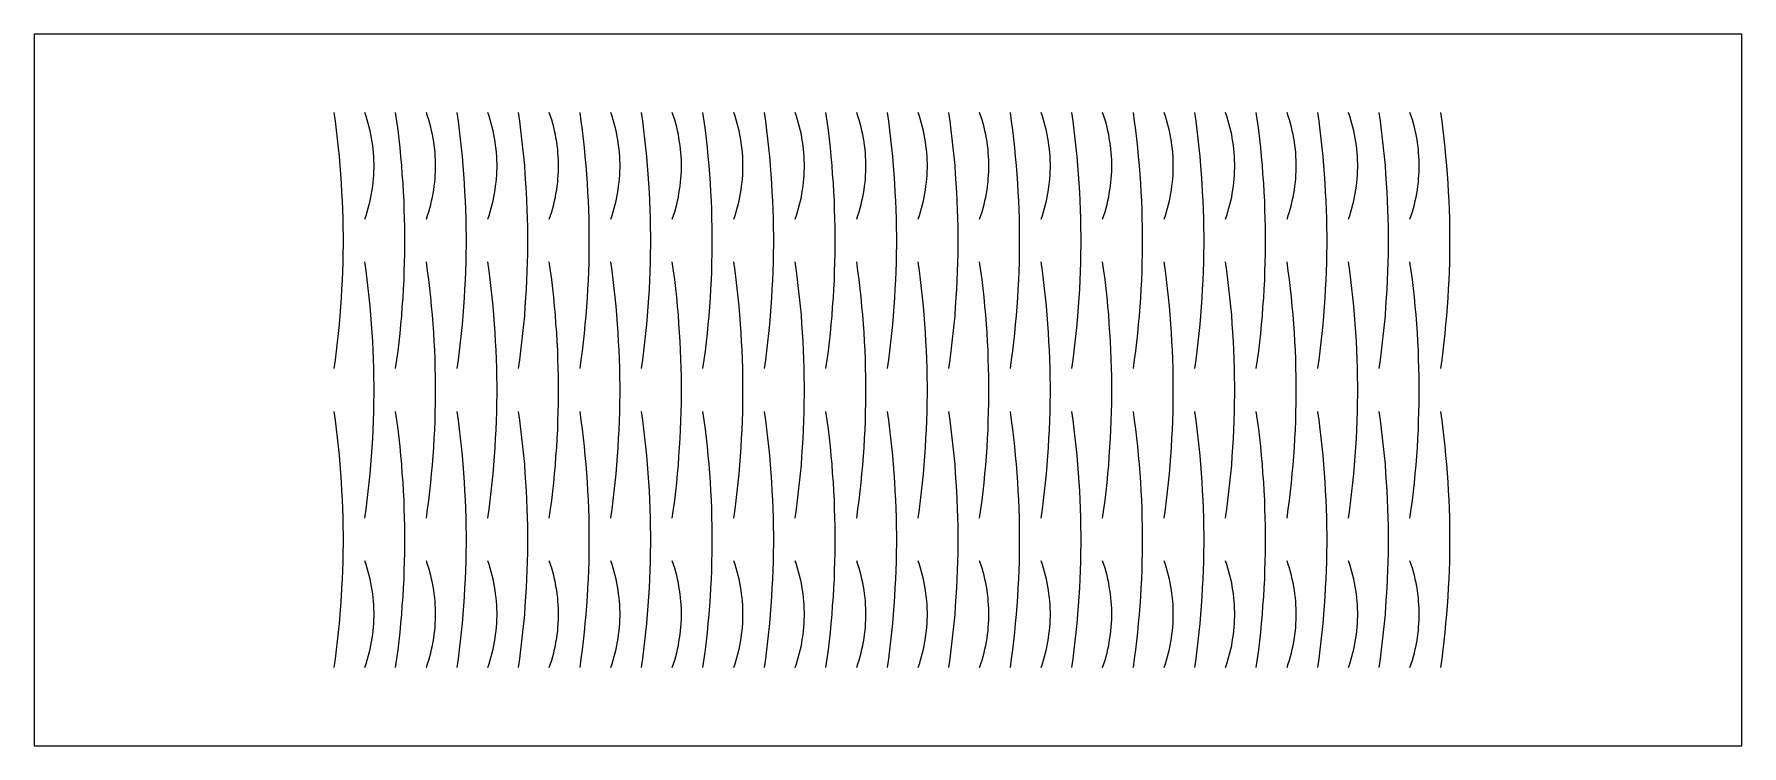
# Model space of a CAD drawing. Header units: millimetres. Extents: x 0 to 120, y 0 to 50.
import ezdxf

# ---------------------------------------------------------------- set-up
doc = ezdxf.new("R2010")
doc.units = ezdxf.units.MM
doc.layers.add('CUT', color=1, linetype='Continuous')

msp = doc.modelspace()

# ---------------------------------------------------------------- linework, layer by layer
at = {"layer": 'CUT'}
msp.add_lwpolyline([(120, 0), (120, 50), (0, 50), (0, 0), (120, 0)], close=True, dxfattribs=at)
for points in [[(21.08, 26.5), (21.17, 27.12), (21.25, 27.74), (21.32, 28.36), (21.39, 28.98), (21.45, 29.6), (21.51, 30.22), (21.55, 30.84), (21.6, 31.47), (21.63, 32.09), (21.67, 32.71), (21.69, 33.33), (21.71, 33.95), (21.72, 34.57), (21.73, 35.19), (21.73, 35.81), (21.72, 36.43), (21.71, 37.05), (21.69, 37.67), (21.67, 38.29), (21.63, 38.91), (21.6, 39.53), (21.55, 40.16), (21.51, 40.78), (21.45, 41.4), (21.39, 42.02), (21.32, 42.64), (21.25, 43.26), (21.17, 43.88), (21.08, 44.5)], [(23.24, 37), (23.33, 37.26), (23.41, 37.52), (23.48, 37.78), (23.55, 38.03), (23.61, 38.29), (23.67, 38.55), (23.71, 38.81), (23.76, 39.07), (23.79, 39.33), (23.83, 39.59), (23.85, 39.84), (23.87, 40.1), (23.88, 40.36), (23.89, 40.62), (23.89, 40.88), (23.88, 41.14), (23.87, 41.4), (23.85, 41.66), (23.83, 41.91), (23.79, 42.17), (23.76, 42.43), (23.71, 42.69), (23.67, 42.95), (23.61, 43.21), (23.55, 43.47), (23.48, 43.72), (23.41, 43.98), (23.33, 44.24), (23.24, 44.5)], [(25.4, 26.5), (25.49, 27.12), (25.57, 27.74), (25.64, 28.36), (25.71, 28.98), (25.77, 29.6), (25.83, 30.22), (25.87, 30.84), (25.92, 31.47), (25.95, 32.09), (25.99, 32.71), (26.01, 33.33), (26.03, 33.95), (26.04, 34.57), (26.05, 35.19), (26.05, 35.81), (26.04, 36.43), (26.03, 37.05), (26.01, 37.67), (25.99, 38.29), (25.95, 38.91), (25.92, 39.53), (25.87, 40.16), (25.83, 40.78), (25.77, 41.4), (25.71, 42.02), (25.64, 42.64), (25.57, 43.26), (25.49, 43.88), (25.4, 44.5)], [(27.56, 37), (27.65, 37.26), (27.73, 37.52), (27.8, 37.78), (27.87, 38.03), (27.93, 38.29), (27.99, 38.55), (28.03, 38.81), (28.08, 39.07), (28.11, 39.33), (28.15, 39.59), (28.17, 39.84), (28.19, 40.1), (28.2, 40.36), (28.21, 40.62), (28.21, 40.88), (28.2, 41.14), (28.19, 41.4), (28.17, 41.66), (28.15, 41.91), (28.11, 42.17), (28.08, 42.43), (28.03, 42.69), (27.99, 42.95), (27.93, 43.21), (27.87, 43.47), (27.8, 43.72), (27.73, 43.98), (27.65, 44.24), (27.56, 44.5)], [(29.72, 26.5), (29.81, 27.12), (29.89, 27.74), (29.96, 28.36), (30.03, 28.98), (30.09, 29.6), (30.15, 30.22), (30.19, 30.84), (30.24, 31.47), (30.27, 32.09), (30.31, 32.71), (30.33, 33.33), (30.35, 33.95), (30.36, 34.57), (30.37, 35.19), (30.37, 35.81), (30.36, 36.43), (30.35, 37.05), (30.33, 37.67), (30.31, 38.29), (30.27, 38.91), (30.24, 39.53), (30.19, 40.16), (30.15, 40.78), (30.09, 41.4), (30.03, 42.02), (29.96, 42.64), (29.89, 43.26), (29.81, 43.88), (29.72, 44.5)], [(31.88, 37), (31.97, 37.26), (32.05, 37.52), (32.12, 37.78), (32.19, 38.03), (32.25, 38.29), (32.31, 38.55), (32.35, 38.81), (32.4, 39.07), (32.43, 39.33), (32.47, 39.59), (32.49, 39.84), (32.51, 40.1), (32.52, 40.36), (32.53, 40.62), (32.53, 40.88), (32.52, 41.14), (32.51, 41.4), (32.49, 41.66), (32.47, 41.91), (32.43, 42.17), (32.4, 42.43), (32.35, 42.69), (32.31, 42.95), (32.25, 43.21), (32.19, 43.47), (32.12, 43.72), (32.05, 43.98), (31.97, 44.24), (31.88, 44.5)], [(34.04, 26.5), (34.13, 27.12), (34.21, 27.74), (34.28, 28.36), (34.35, 28.98), (34.41, 29.6), (34.47, 30.22), (34.51, 30.84), (34.56, 31.47), (34.59, 32.09), (34.63, 32.71), (34.65, 33.33), (34.67, 33.95), (34.68, 34.57), (34.69, 35.19), (34.69, 35.81), (34.68, 36.43), (34.67, 37.05), (34.65, 37.67), (34.63, 38.29), (34.59, 38.91), (34.56, 39.53), (34.51, 40.16), (34.47, 40.78), (34.41, 41.4), (34.35, 42.02), (34.28, 42.64), (34.21, 43.26), (34.13, 43.88), (34.04, 44.5)], [(36.2, 37), (36.29, 37.26), (36.37, 37.52), (36.44, 37.78), (36.51, 38.03), (36.57, 38.29), (36.63, 38.55), (36.67, 38.81), (36.72, 39.07), (36.75, 39.33), (36.79, 39.59), (36.81, 39.84), (36.83, 40.1), (36.84, 40.36), (36.85, 40.62), (36.85, 40.88), (36.84, 41.14), (36.83, 41.4), (36.81, 41.66), (36.79, 41.91), (36.75, 42.17), (36.72, 42.43), (36.67, 42.69), (36.63, 42.95), (36.57, 43.21), (36.51, 43.47), (36.44, 43.72), (36.37, 43.98), (36.29, 44.24), (36.2, 44.5)], [(38.36, 26.5), (38.45, 27.12), (38.53, 27.74), (38.6, 28.36), (38.67, 28.98), (38.73, 29.6), (38.79, 30.22), (38.83, 30.84), (38.88, 31.47), (38.91, 32.09), (38.95, 32.71), (38.97, 33.33), (38.99, 33.95), (39, 34.57), (39.01, 35.19), (39.01, 35.81), (39, 36.43), (38.99, 37.05), (38.97, 37.67), (38.95, 38.29), (38.91, 38.91), (38.88, 39.53), (38.83, 40.16), (38.79, 40.78), (38.73, 41.4), (38.67, 42.02), (38.6, 42.64), (38.53, 43.26), (38.45, 43.88), (38.36, 44.5)], [(40.52, 37), (40.61, 37.26), (40.69, 37.52), (40.76, 37.78), (40.83, 38.03), (40.89, 38.29), (40.95, 38.55), (40.99, 38.81), (41.04, 39.07), (41.07, 39.33), (41.11, 39.59), (41.13, 39.84), (41.15, 40.1), (41.16, 40.36), (41.17, 40.62), (41.17, 40.88), (41.16, 41.14), (41.15, 41.4), (41.13, 41.66), (41.11, 41.91), (41.07, 42.17), (41.04, 42.43), (40.99, 42.69), (40.95, 42.95), (40.89, 43.21), (40.83, 43.47), (40.76, 43.72), (40.69, 43.98), (40.61, 44.24), (40.52, 44.5)], [(42.68, 26.5), (42.77, 27.12), (42.85, 27.74), (42.92, 28.36), (42.99, 28.98), (43.05, 29.6), (43.11, 30.22), (43.15, 30.84), (43.2, 31.47), (43.23, 32.09), (43.27, 32.71), (43.29, 33.33), (43.31, 33.95), (43.32, 34.57), (43.33, 35.19), (43.33, 35.81), (43.32, 36.43), (43.31, 37.05), (43.29, 37.67), (43.27, 38.29), (43.23, 38.91), (43.2, 39.53), (43.15, 40.16), (43.11, 40.78), (43.05, 41.4), (42.99, 42.02), (42.92, 42.64), (42.85, 43.26), (42.77, 43.88), (42.68, 44.5)], [(44.84, 37), (44.93, 37.26), (45.01, 37.52), (45.08, 37.78), (45.15, 38.03), (45.21, 38.29), (45.27, 38.55), (45.31, 38.81), (45.36, 39.07), (45.39, 39.33), (45.43, 39.59), (45.45, 39.84), (45.47, 40.1), (45.48, 40.36), (45.49, 40.62), (45.49, 40.88), (45.48, 41.14), (45.47, 41.4), (45.45, 41.66), (45.43, 41.91), (45.39, 42.17), (45.36, 42.43), (45.31, 42.69), (45.27, 42.95), (45.21, 43.21), (45.15, 43.47), (45.08, 43.72), (45.01, 43.98), (44.93, 44.24), (44.84, 44.5)], [(47, 26.5), (47.09, 27.12), (47.17, 27.74), (47.24, 28.36), (47.31, 28.98), (47.37, 29.6), (47.43, 30.22), (47.47, 30.84), (47.52, 31.47), (47.55, 32.09), (47.59, 32.71), (47.61, 33.33), (47.63, 33.95), (47.64, 34.57), (47.65, 35.19), (47.65, 35.81), (47.64, 36.43), (47.63, 37.05), (47.61, 37.67), (47.59, 38.29), (47.55, 38.91), (47.52, 39.53), (47.47, 40.16), (47.43, 40.78), (47.37, 41.4), (47.31, 42.02), (47.24, 42.64), (47.17, 43.26), (47.09, 43.88), (47, 44.5)], [(49.16, 37), (49.25, 37.26), (49.33, 37.52), (49.4, 37.78), (49.47, 38.03), (49.53, 38.29), (49.59, 38.55), (49.63, 38.81), (49.68, 39.07), (49.71, 39.33), (49.75, 39.59), (49.77, 39.84), (49.79, 40.1), (49.8, 40.36), (49.81, 40.62), (49.81, 40.88), (49.8, 41.14), (49.79, 41.4), (49.77, 41.66), (49.75, 41.91), (49.71, 42.17), (49.68, 42.43), (49.63, 42.69), (49.59, 42.95), (49.53, 43.21), (49.47, 43.47), (49.4, 43.72), (49.33, 43.98), (49.25, 44.24), (49.16, 44.5)], [(51.32, 26.5), (51.41, 27.12), (51.49, 27.74), (51.56, 28.36), (51.63, 28.98), (51.69, 29.6), (51.75, 30.22), (51.79, 30.84), (51.84, 31.47), (51.87, 32.09), (51.91, 32.71), (51.93, 33.33), (51.95, 33.95), (51.96, 34.57), (51.97, 35.19), (51.97, 35.81), (51.96, 36.43), (51.95, 37.05), (51.93, 37.67), (51.91, 38.29), (51.87, 38.91), (51.84, 39.53), (51.79, 40.16), (51.75, 40.78), (51.69, 41.4), (51.63, 42.02), (51.56, 42.64), (51.49, 43.26), (51.41, 43.88), (51.32, 44.5)], [(53.48, 37), (53.57, 37.26), (53.65, 37.52), (53.72, 37.78), (53.79, 38.03), (53.85, 38.29), (53.91, 38.55), (53.95, 38.81), (54, 39.07), (54.03, 39.33), (54.07, 39.59), (54.09, 39.84), (54.11, 40.1), (54.12, 40.36), (54.13, 40.62), (54.13, 40.88), (54.12, 41.14), (54.11, 41.4), (54.09, 41.66), (54.07, 41.91), (54.03, 42.17), (54, 42.43), (53.95, 42.69), (53.91, 42.95), (53.85, 43.21), (53.79, 43.47), (53.72, 43.72), (53.65, 43.98), (53.57, 44.24), (53.48, 44.5)], [(55.64, 26.5), (55.73, 27.12), (55.81, 27.74), (55.88, 28.36), (55.95, 28.98), (56.01, 29.6), (56.07, 30.22), (56.11, 30.84), (56.16, 31.47), (56.19, 32.09), (56.23, 32.71), (56.25, 33.33), (56.27, 33.95), (56.28, 34.57), (56.29, 35.19), (56.29, 35.81), (56.28, 36.43), (56.27, 37.05), (56.25, 37.67), (56.23, 38.29), (56.19, 38.91), (56.16, 39.53), (56.11, 40.16), (56.07, 40.78), (56.01, 41.4), (55.95, 42.02), (55.88, 42.64), (55.81, 43.26), (55.73, 43.88), (55.64, 44.5)], [(57.8, 37), (57.89, 37.26), (57.97, 37.52), (58.04, 37.78), (58.11, 38.03), (58.17, 38.29), (58.23, 38.55), (58.27, 38.81), (58.32, 39.07), (58.35, 39.33), (58.39, 39.59), (58.41, 39.84), (58.43, 40.1), (58.44, 40.36), (58.45, 40.62), (58.45, 40.88), (58.44, 41.14), (58.43, 41.4), (58.41, 41.66), (58.39, 41.91), (58.35, 42.17), (58.32, 42.43), (58.27, 42.69), (58.23, 42.95), (58.17, 43.21), (58.11, 43.47), (58.04, 43.72), (57.97, 43.98), (57.89, 44.24), (57.8, 44.5)], [(59.96, 26.5), (60.05, 27.12), (60.13, 27.74), (60.2, 28.36), (60.27, 28.98), (60.33, 29.6), (60.39, 30.22), (60.43, 30.84), (60.48, 31.47), (60.51, 32.09), (60.55, 32.71), (60.57, 33.33), (60.59, 33.95), (60.6, 34.57), (60.61, 35.19), (60.61, 35.81), (60.6, 36.43), (60.59, 37.05), (60.57, 37.67), (60.55, 38.29), (60.51, 38.91), (60.48, 39.53), (60.43, 40.16), (60.39, 40.78), (60.33, 41.4), (60.27, 42.02), (60.2, 42.64), (60.13, 43.26), (60.05, 43.88), (59.96, 44.5)], [(62.12, 37), (62.21, 37.26), (62.29, 37.52), (62.36, 37.78), (62.43, 38.03), (62.49, 38.29), (62.55, 38.55), (62.59, 38.81), (62.64, 39.07), (62.67, 39.33), (62.71, 39.59), (62.73, 39.84), (62.75, 40.1), (62.76, 40.36), (62.77, 40.62), (62.77, 40.88), (62.76, 41.14), (62.75, 41.4), (62.73, 41.66), (62.71, 41.91), (62.67, 42.17), (62.64, 42.43), (62.59, 42.69), (62.55, 42.95), (62.49, 43.21), (62.43, 43.47), (62.36, 43.72), (62.29, 43.98), (62.21, 44.24), (62.12, 44.5)], [(64.28, 26.5), (64.37, 27.12), (64.45, 27.74), (64.52, 28.36), (64.59, 28.98), (64.65, 29.6), (64.71, 30.22), (64.75, 30.84), (64.8, 31.47), (64.83, 32.09), (64.87, 32.71), (64.89, 33.33), (64.91, 33.95), (64.92, 34.57), (64.93, 35.19), (64.93, 35.81), (64.92, 36.43), (64.91, 37.05), (64.89, 37.67), (64.87, 38.29), (64.83, 38.91), (64.8, 39.53), (64.75, 40.16), (64.71, 40.78), (64.65, 41.4), (64.59, 42.02), (64.52, 42.64), (64.45, 43.26), (64.37, 43.88), (64.28, 44.5)], [(66.44, 37), (66.53, 37.26), (66.61, 37.52), (66.68, 37.78), (66.75, 38.03), (66.81, 38.29), (66.87, 38.55), (66.91, 38.81), (66.96, 39.07), (66.99, 39.33), (67.03, 39.59), (67.05, 39.84), (67.07, 40.1), (67.08, 40.36), (67.09, 40.62), (67.09, 40.88), (67.08, 41.14), (67.07, 41.4), (67.05, 41.66), (67.03, 41.91), (66.99, 42.17), (66.96, 42.43), (66.91, 42.69), (66.87, 42.95), (66.81, 43.21), (66.75, 43.47), (66.68, 43.72), (66.61, 43.98), (66.53, 44.24), (66.44, 44.5)], [(68.6, 26.5), (68.69, 27.12), (68.77, 27.74), (68.84, 28.36), (68.91, 28.98), (68.97, 29.6), (69.03, 30.22), (69.07, 30.84), (69.12, 31.47), (69.15, 32.09), (69.19, 32.71), (69.21, 33.33), (69.23, 33.95), (69.24, 34.57), (69.25, 35.19), (69.25, 35.81), (69.24, 36.43), (69.23, 37.05), (69.21, 37.67), (69.19, 38.29), (69.15, 38.91), (69.12, 39.53), (69.07, 40.16), (69.03, 40.78), (68.97, 41.4), (68.91, 42.02), (68.84, 42.64), (68.77, 43.26), (68.69, 43.88), (68.6, 44.5)], [(70.76, 37), (70.85, 37.26), (70.93, 37.52), (71, 37.78), (71.07, 38.03), (71.13, 38.29), (71.19, 38.55), (71.23, 38.81), (71.28, 39.07), (71.31, 39.33), (71.35, 39.59), (71.37, 39.84), (71.39, 40.1), (71.4, 40.36), (71.41, 40.62), (71.41, 40.88), (71.4, 41.14), (71.39, 41.4), (71.37, 41.66), (71.35, 41.91), (71.31, 42.17), (71.28, 42.43), (71.23, 42.69), (71.19, 42.95), (71.13, 43.21), (71.07, 43.47), (71, 43.72), (70.93, 43.98), (70.85, 44.24), (70.76, 44.5)], [(72.92, 26.5), (73.01, 27.12), (73.09, 27.74), (73.16, 28.36), (73.23, 28.98), (73.29, 29.6), (73.35, 30.22), (73.39, 30.84), (73.44, 31.47), (73.47, 32.09), (73.51, 32.71), (73.53, 33.33), (73.55, 33.95), (73.56, 34.57), (73.57, 35.19), (73.57, 35.81), (73.56, 36.43), (73.55, 37.05), (73.53, 37.67), (73.51, 38.29), (73.47, 38.91), (73.44, 39.53), (73.39, 40.16), (73.35, 40.78), (73.29, 41.4), (73.23, 42.02), (73.16, 42.64), (73.09, 43.26), (73.01, 43.88), (72.92, 44.5)], [(75.08, 37), (75.17, 37.26), (75.25, 37.52), (75.32, 37.78), (75.39, 38.03), (75.45, 38.29), (75.51, 38.55), (75.55, 38.81), (75.6, 39.07), (75.63, 39.33), (75.67, 39.59), (75.69, 39.84), (75.71, 40.1), (75.72, 40.36), (75.73, 40.62), (75.73, 40.88), (75.72, 41.14), (75.71, 41.4), (75.69, 41.66), (75.67, 41.91), (75.63, 42.17), (75.6, 42.43), (75.55, 42.69), (75.51, 42.95), (75.45, 43.21), (75.39, 43.47), (75.32, 43.72), (75.25, 43.98), (75.17, 44.24), (75.08, 44.5)], [(77.24, 26.5), (77.33, 27.12), (77.41, 27.74), (77.48, 28.36), (77.55, 28.98), (77.61, 29.6), (77.67, 30.22), (77.71, 30.84), (77.76, 31.47), (77.79, 32.09), (77.83, 32.71), (77.85, 33.33), (77.87, 33.95), (77.88, 34.57), (77.89, 35.19), (77.89, 35.81), (77.88, 36.43), (77.87, 37.05), (77.85, 37.67), (77.83, 38.29), (77.79, 38.91), (77.76, 39.53), (77.71, 40.16), (77.67, 40.78), (77.61, 41.4), (77.55, 42.02), (77.48, 42.64), (77.41, 43.26), (77.33, 43.88), (77.24, 44.5)], [(79.4, 37), (79.49, 37.26), (79.57, 37.52), (79.64, 37.78), (79.71, 38.03), (79.77, 38.29), (79.83, 38.55), (79.87, 38.81), (79.92, 39.07), (79.95, 39.33), (79.99, 39.59), (80.01, 39.84), (80.03, 40.1), (80.04, 40.36), (80.05, 40.62), (80.05, 40.88), (80.04, 41.14), (80.03, 41.4), (80.01, 41.66), (79.99, 41.91), (79.95, 42.17), (79.92, 42.43), (79.87, 42.69), (79.83, 42.95), (79.77, 43.21), (79.71, 43.47), (79.64, 43.72), (79.57, 43.98), (79.49, 44.24), (79.4, 44.5)], [(81.56, 26.5), (81.65, 27.12), (81.73, 27.74), (81.8, 28.36), (81.87, 28.98), (81.93, 29.6), (81.99, 30.22), (82.03, 30.84), (82.08, 31.47), (82.11, 32.09), (82.15, 32.71), (82.17, 33.33), (82.19, 33.95), (82.2, 34.57), (82.21, 35.19), (82.21, 35.81), (82.2, 36.43), (82.19, 37.05), (82.17, 37.67), (82.15, 38.29), (82.11, 38.91), (82.08, 39.53), (82.03, 40.16), (81.99, 40.78), (81.93, 41.4), (81.87, 42.02), (81.8, 42.64), (81.73, 43.26), (81.65, 43.88), (81.56, 44.5)], [(83.72, 37), (83.81, 37.26), (83.89, 37.52), (83.96, 37.78), (84.03, 38.03), (84.09, 38.29), (84.15, 38.55), (84.19, 38.81), (84.24, 39.07), (84.27, 39.33), (84.31, 39.59), (84.33, 39.84), (84.35, 40.1), (84.36, 40.36), (84.37, 40.62), (84.37, 40.88), (84.36, 41.14), (84.35, 41.4), (84.33, 41.66), (84.31, 41.91), (84.27, 42.17), (84.24, 42.43), (84.19, 42.69), (84.15, 42.95), (84.09, 43.21), (84.03, 43.47), (83.96, 43.72), (83.89, 43.98), (83.81, 44.24), (83.72, 44.5)], [(85.88, 26.5), (85.97, 27.12), (86.05, 27.74), (86.12, 28.36), (86.19, 28.98), (86.25, 29.6), (86.31, 30.22), (86.35, 30.84), (86.4, 31.47), (86.43, 32.09), (86.47, 32.71), (86.49, 33.33), (86.51, 33.95), (86.52, 34.57), (86.53, 35.19), (86.53, 35.81), (86.52, 36.43), (86.51, 37.05), (86.49, 37.67), (86.47, 38.29), (86.43, 38.91), (86.4, 39.53), (86.35, 40.16), (86.31, 40.78), (86.25, 41.4), (86.19, 42.02), (86.12, 42.64), (86.05, 43.26), (85.97, 43.88), (85.88, 44.5)], [(88.04, 37), (88.13, 37.26), (88.21, 37.52), (88.28, 37.78), (88.35, 38.03), (88.41, 38.29), (88.47, 38.55), (88.51, 38.81), (88.56, 39.07), (88.59, 39.33), (88.63, 39.59), (88.65, 39.84), (88.67, 40.1), (88.68, 40.36), (88.69, 40.62), (88.69, 40.88), (88.68, 41.14), (88.67, 41.4), (88.65, 41.66), (88.63, 41.91), (88.59, 42.17), (88.56, 42.43), (88.51, 42.69), (88.47, 42.95), (88.41, 43.21), (88.35, 43.47), (88.28, 43.72), (88.21, 43.98), (88.13, 44.24), (88.04, 44.5)], [(90.2, 26.5), (90.29, 27.12), (90.37, 27.74), (90.44, 28.36), (90.51, 28.98), (90.57, 29.6), (90.63, 30.22), (90.67, 30.84), (90.72, 31.47), (90.75, 32.09), (90.79, 32.71), (90.81, 33.33), (90.83, 33.95), (90.84, 34.57), (90.85, 35.19), (90.85, 35.81), (90.84, 36.43), (90.83, 37.05), (90.81, 37.67), (90.79, 38.29), (90.75, 38.91), (90.72, 39.53), (90.67, 40.16), (90.63, 40.78), (90.57, 41.4), (90.51, 42.02), (90.44, 42.64), (90.37, 43.26), (90.29, 43.88), (90.2, 44.5)], [(92.36, 37), (92.45, 37.26), (92.53, 37.52), (92.6, 37.78), (92.67, 38.03), (92.73, 38.29), (92.79, 38.55), (92.83, 38.81), (92.88, 39.07), (92.91, 39.33), (92.95, 39.59), (92.97, 39.84), (92.99, 40.1), (93, 40.36), (93.01, 40.62), (93.01, 40.88), (93, 41.14), (92.99, 41.4), (92.97, 41.66), (92.95, 41.91), (92.91, 42.17), (92.88, 42.43), (92.83, 42.69), (92.79, 42.95), (92.73, 43.21), (92.67, 43.47), (92.6, 43.72), (92.53, 43.98), (92.45, 44.24), (92.36, 44.5)], [(94.52, 26.5), (94.61, 27.12), (94.69, 27.74), (94.76, 28.36), (94.83, 28.98), (94.89, 29.6), (94.95, 30.22), (94.99, 30.84), (95.04, 31.47), (95.07, 32.09), (95.11, 32.71), (95.13, 33.33), (95.15, 33.95), (95.16, 34.57), (95.17, 35.19), (95.17, 35.81), (95.16, 36.43), (95.15, 37.05), (95.13, 37.67), (95.11, 38.29), (95.07, 38.91), (95.04, 39.53), (94.99, 40.16), (94.95, 40.78), (94.89, 41.4), (94.83, 42.02), (94.76, 42.64), (94.69, 43.26), (94.61, 43.88), (94.52, 44.5)], [(96.68, 37), (96.77, 37.26), (96.85, 37.52), (96.92, 37.78), (96.99, 38.03), (97.05, 38.29), (97.11, 38.55), (97.15, 38.81), (97.2, 39.07), (97.23, 39.33), (97.27, 39.59), (97.29, 39.84), (97.31, 40.1), (97.32, 40.36), (97.33, 40.62), (97.33, 40.88), (97.32, 41.14), (97.31, 41.4), (97.29, 41.66), (97.27, 41.91), (97.23, 42.17), (97.2, 42.43), (97.15, 42.69), (97.11, 42.95), (97.05, 43.21), (96.99, 43.47), (96.92, 43.72), (96.85, 43.98), (96.77, 44.24), (96.68, 44.5)], [(98.84, 26.5), (98.93, 27.12), (99.01, 27.74), (99.08, 28.36), (99.15, 28.98), (99.21, 29.6), (99.27, 30.22), (99.31, 30.84), (99.36, 31.47), (99.39, 32.09), (99.43, 32.71), (99.45, 33.33), (99.47, 33.95), (99.48, 34.57), (99.49, 35.19), (99.49, 35.81), (99.48, 36.43), (99.47, 37.05), (99.45, 37.67), (99.43, 38.29), (99.39, 38.91), (99.36, 39.53), (99.31, 40.16), (99.27, 40.78), (99.21, 41.4), (99.15, 42.02), (99.08, 42.64), (99.01, 43.26), (98.93, 43.88), (98.84, 44.5)], [(23.24, 16), (23.33, 16.62), (23.41, 17.24), (23.48, 17.86), (23.55, 18.48), (23.61, 19.1), (23.67, 19.72), (23.71, 20.34), (23.76, 20.97), (23.79, 21.59), (23.83, 22.21), (23.85, 22.83), (23.87, 23.45), (23.88, 24.07), (23.89, 24.69), (23.89, 25.31), (23.88, 25.93), (23.87, 26.55), (23.85, 27.17), (23.83, 27.79), (23.79, 28.41), (23.76, 29.03), (23.71, 29.66), (23.67, 30.28), (23.61, 30.9), (23.55, 31.52), (23.48, 32.14), (23.41, 32.76), (23.33, 33.38), (23.24, 34)], [(27.56, 16), (27.65, 16.62), (27.73, 17.24), (27.8, 17.86), (27.87, 18.48), (27.93, 19.1), (27.99, 19.72), (28.03, 20.34), (28.08, 20.97), (28.11, 21.59), (28.15, 22.21), (28.17, 22.83), (28.19, 23.45), (28.2, 24.07), (28.21, 24.69), (28.21, 25.31), (28.2, 25.93), (28.19, 26.55), (28.17, 27.17), (28.15, 27.79), (28.11, 28.41), (28.08, 29.03), (28.03, 29.66), (27.99, 30.28), (27.93, 30.9), (27.87, 31.52), (27.8, 32.14), (27.73, 32.76), (27.65, 33.38), (27.56, 34)], [(31.88, 16), (31.97, 16.62), (32.05, 17.24), (32.12, 17.86), (32.19, 18.48), (32.25, 19.1), (32.31, 19.72), (32.35, 20.34), (32.4, 20.97), (32.43, 21.59), (32.47, 22.21), (32.49, 22.83), (32.51, 23.45), (32.52, 24.07), (32.53, 24.69), (32.53, 25.31), (32.52, 25.93), (32.51, 26.55), (32.49, 27.17), (32.47, 27.79), (32.43, 28.41), (32.4, 29.03), (32.35, 29.66), (32.31, 30.28), (32.25, 30.9), (32.19, 31.52), (32.12, 32.14), (32.05, 32.76), (31.97, 33.38), (31.88, 34)], [(36.2, 16), (36.29, 16.62), (36.37, 17.24), (36.44, 17.86), (36.51, 18.48), (36.57, 19.1), (36.63, 19.72), (36.67, 20.34), (36.72, 20.97), (36.75, 21.59), (36.79, 22.21), (36.81, 22.83), (36.83, 23.45), (36.84, 24.07), (36.85, 24.69), (36.85, 25.31), (36.84, 25.93), (36.83, 26.55), (36.81, 27.17), (36.79, 27.79), (36.75, 28.41), (36.72, 29.03), (36.67, 29.66), (36.63, 30.28), (36.57, 30.9), (36.51, 31.52), (36.44, 32.14), (36.37, 32.76), (36.29, 33.38), (36.2, 34)], [(40.52, 16), (40.61, 16.62), (40.69, 17.24), (40.76, 17.86), (40.83, 18.48), (40.89, 19.1), (40.95, 19.72), (40.99, 20.34), (41.04, 20.97), (41.07, 21.59), (41.11, 22.21), (41.13, 22.83), (41.15, 23.45), (41.16, 24.07), (41.17, 24.69), (41.17, 25.31), (41.16, 25.93), (41.15, 26.55), (41.13, 27.17), (41.11, 27.79), (41.07, 28.41), (41.04, 29.03), (40.99, 29.66), (40.95, 30.28), (40.89, 30.9), (40.83, 31.52), (40.76, 32.14), (40.69, 32.76), (40.61, 33.38), (40.52, 34)], [(44.84, 16), (44.93, 16.62), (45.01, 17.24), (45.08, 17.86), (45.15, 18.48), (45.21, 19.1), (45.27, 19.72), (45.31, 20.34), (45.36, 20.97), (45.39, 21.59), (45.43, 22.21), (45.45, 22.83), (45.47, 23.45), (45.48, 24.07), (45.49, 24.69), (45.49, 25.31), (45.48, 25.93), (45.47, 26.55), (45.45, 27.17), (45.43, 27.79), (45.39, 28.41), (45.36, 29.03), (45.31, 29.66), (45.27, 30.28), (45.21, 30.9), (45.15, 31.52), (45.08, 32.14), (45.01, 32.76), (44.93, 33.38), (44.84, 34)], [(49.16, 16), (49.25, 16.62), (49.33, 17.24), (49.4, 17.86), (49.47, 18.48), (49.53, 19.1), (49.59, 19.72), (49.63, 20.34), (49.68, 20.97), (49.71, 21.59), (49.75, 22.21), (49.77, 22.83), (49.79, 23.45), (49.8, 24.07), (49.81, 24.69), (49.81, 25.31), (49.8, 25.93), (49.79, 26.55), (49.77, 27.17), (49.75, 27.79), (49.71, 28.41), (49.68, 29.03), (49.63, 29.66), (49.59, 30.28), (49.53, 30.9), (49.47, 31.52), (49.4, 32.14), (49.33, 32.76), (49.25, 33.38), (49.16, 34)], [(53.48, 16), (53.57, 16.62), (53.65, 17.24), (53.72, 17.86), (53.79, 18.48), (53.85, 19.1), (53.91, 19.72), (53.95, 20.34), (54, 20.97), (54.03, 21.59), (54.07, 22.21), (54.09, 22.83), (54.11, 23.45), (54.12, 24.07), (54.13, 24.69), (54.13, 25.31), (54.12, 25.93), (54.11, 26.55), (54.09, 27.17), (54.07, 27.79), (54.03, 28.41), (54, 29.03), (53.95, 29.66), (53.91, 30.28), (53.85, 30.9), (53.79, 31.52), (53.72, 32.14), (53.65, 32.76), (53.57, 33.38), (53.48, 34)], [(57.8, 16), (57.89, 16.62), (57.97, 17.24), (58.04, 17.86), (58.11, 18.48), (58.17, 19.1), (58.23, 19.72), (58.27, 20.34), (58.32, 20.97), (58.35, 21.59), (58.39, 22.21), (58.41, 22.83), (58.43, 23.45), (58.44, 24.07), (58.45, 24.69), (58.45, 25.31), (58.44, 25.93), (58.43, 26.55), (58.41, 27.17), (58.39, 27.79), (58.35, 28.41), (58.32, 29.03), (58.27, 29.66), (58.23, 30.28), (58.17, 30.9), (58.11, 31.52), (58.04, 32.14), (57.97, 32.76), (57.89, 33.38), (57.8, 34)], [(62.12, 16), (62.21, 16.62), (62.29, 17.24), (62.36, 17.86), (62.43, 18.48), (62.49, 19.1), (62.55, 19.72), (62.59, 20.34), (62.64, 20.97), (62.67, 21.59), (62.71, 22.21), (62.73, 22.83), (62.75, 23.45), (62.76, 24.07), (62.77, 24.69), (62.77, 25.31), (62.76, 25.93), (62.75, 26.55), (62.73, 27.17), (62.71, 27.79), (62.67, 28.41), (62.64, 29.03), (62.59, 29.66), (62.55, 30.28), (62.49, 30.9), (62.43, 31.52), (62.36, 32.14), (62.29, 32.76), (62.21, 33.38), (62.12, 34)], [(66.44, 16), (66.53, 16.62), (66.61, 17.24), (66.68, 17.86), (66.75, 18.48), (66.81, 19.1), (66.87, 19.72), (66.91, 20.34), (66.96, 20.97), (66.99, 21.59), (67.03, 22.21), (67.05, 22.83), (67.07, 23.45), (67.08, 24.07), (67.09, 24.69), (67.09, 25.31), (67.08, 25.93), (67.07, 26.55), (67.05, 27.17), (67.03, 27.79), (66.99, 28.41), (66.96, 29.03), (66.91, 29.66), (66.87, 30.28), (66.81, 30.9), (66.75, 31.52), (66.68, 32.14), (66.61, 32.76), (66.53, 33.38), (66.44, 34)], [(70.76, 16), (70.85, 16.62), (70.93, 17.24), (71, 17.86), (71.07, 18.48), (71.13, 19.1), (71.19, 19.72), (71.23, 20.34), (71.28, 20.97), (71.31, 21.59), (71.35, 22.21), (71.37, 22.83), (71.39, 23.45), (71.4, 24.07), (71.41, 24.69), (71.41, 25.31), (71.4, 25.93), (71.39, 26.55), (71.37, 27.17), (71.35, 27.79), (71.31, 28.41), (71.28, 29.03), (71.23, 29.66), (71.19, 30.28), (71.13, 30.9), (71.07, 31.52), (71, 32.14), (70.93, 32.76), (70.85, 33.38), (70.76, 34)], [(75.08, 16), (75.17, 16.62), (75.25, 17.24), (75.32, 17.86), (75.39, 18.48), (75.45, 19.1), (75.51, 19.72), (75.55, 20.34), (75.6, 20.97), (75.63, 21.59), (75.67, 22.21), (75.69, 22.83), (75.71, 23.45), (75.72, 24.07), (75.73, 24.69), (75.73, 25.31), (75.72, 25.93), (75.71, 26.55), (75.69, 27.17), (75.67, 27.79), (75.63, 28.41), (75.6, 29.03), (75.55, 29.66), (75.51, 30.28), (75.45, 30.9), (75.39, 31.52), (75.32, 32.14), (75.25, 32.76), (75.17, 33.38), (75.08, 34)], [(79.4, 16), (79.49, 16.62), (79.57, 17.24), (79.64, 17.86), (79.71, 18.48), (79.77, 19.1), (79.83, 19.72), (79.87, 20.34), (79.92, 20.97), (79.95, 21.59), (79.99, 22.21), (80.01, 22.83), (80.03, 23.45), (80.04, 24.07), (80.05, 24.69), (80.05, 25.31), (80.04, 25.93), (80.03, 26.55), (80.01, 27.17), (79.99, 27.79), (79.95, 28.41), (79.92, 29.03), (79.87, 29.66), (79.83, 30.28), (79.77, 30.9), (79.71, 31.52), (79.64, 32.14), (79.57, 32.76), (79.49, 33.38), (79.4, 34)], [(83.72, 16), (83.81, 16.62), (83.89, 17.24), (83.96, 17.86), (84.03, 18.48), (84.09, 19.1), (84.15, 19.72), (84.19, 20.34), (84.24, 20.97), (84.27, 21.59), (84.31, 22.21), (84.33, 22.83), (84.35, 23.45), (84.36, 24.07), (84.37, 24.69), (84.37, 25.31), (84.36, 25.93), (84.35, 26.55), (84.33, 27.17), (84.31, 27.79), (84.27, 28.41), (84.24, 29.03), (84.19, 29.66), (84.15, 30.28), (84.09, 30.9), (84.03, 31.52), (83.96, 32.14), (83.89, 32.76), (83.81, 33.38), (83.72, 34)], [(88.04, 16), (88.13, 16.62), (88.21, 17.24), (88.28, 17.86), (88.35, 18.48), (88.41, 19.1), (88.47, 19.72), (88.51, 20.34), (88.56, 20.97), (88.59, 21.59), (88.63, 22.21), (88.65, 22.83), (88.67, 23.45), (88.68, 24.07), (88.69, 24.69), (88.69, 25.31), (88.68, 25.93), (88.67, 26.55), (88.65, 27.17), (88.63, 27.79), (88.59, 28.41), (88.56, 29.03), (88.51, 29.66), (88.47, 30.28), (88.41, 30.9), (88.35, 31.52), (88.28, 32.14), (88.21, 32.76), (88.13, 33.38), (88.04, 34)], [(92.36, 16), (92.45, 16.62), (92.53, 17.24), (92.6, 17.86), (92.67, 18.48), (92.73, 19.1), (92.79, 19.72), (92.83, 20.34), (92.88, 20.97), (92.91, 21.59), (92.95, 22.21), (92.97, 22.83), (92.99, 23.45), (93, 24.07), (93.01, 24.69), (93.01, 25.31), (93, 25.93), (92.99, 26.55), (92.97, 27.17), (92.95, 27.79), (92.91, 28.41), (92.88, 29.03), (92.83, 29.66), (92.79, 30.28), (92.73, 30.9), (92.67, 31.52), (92.6, 32.14), (92.53, 32.76), (92.45, 33.38), (92.36, 34)], [(96.68, 16), (96.77, 16.62), (96.85, 17.24), (96.92, 17.86), (96.99, 18.48), (97.05, 19.1), (97.11, 19.72), (97.15, 20.34), (97.2, 20.97), (97.23, 21.59), (97.27, 22.21), (97.29, 22.83), (97.31, 23.45), (97.32, 24.07), (97.33, 24.69), (97.33, 25.31), (97.32, 25.93), (97.31, 26.55), (97.29, 27.17), (97.27, 27.79), (97.23, 28.41), (97.2, 29.03), (97.15, 29.66), (97.11, 30.28), (97.05, 30.9), (96.99, 31.52), (96.92, 32.14), (96.85, 32.76), (96.77, 33.38), (96.68, 34)], [(21.08, 5.5), (21.17, 6.12), (21.25, 6.74), (21.32, 7.36), (21.39, 7.98), (21.45, 8.6), (21.51, 9.22), (21.55, 9.84), (21.6, 10.47), (21.63, 11.09), (21.67, 11.71), (21.69, 12.33), (21.71, 12.95), (21.72, 13.57), (21.73, 14.19), (21.73, 14.81), (21.72, 15.43), (21.71, 16.05), (21.69, 16.67), (21.67, 17.29), (21.63, 17.91), (21.6, 18.53), (21.55, 19.16), (21.51, 19.78), (21.45, 20.4), (21.39, 21.02), (21.32, 21.64), (21.25, 22.26), (21.17, 22.88), (21.08, 23.5)], [(25.4, 5.5), (25.49, 6.12), (25.57, 6.74), (25.64, 7.36), (25.71, 7.98), (25.77, 8.6), (25.83, 9.22), (25.87, 9.84), (25.92, 10.47), (25.95, 11.09), (25.99, 11.71), (26.01, 12.33), (26.03, 12.95), (26.04, 13.57), (26.05, 14.19), (26.05, 14.81), (26.04, 15.43), (26.03, 16.05), (26.01, 16.67), (25.99, 17.29), (25.95, 17.91), (25.92, 18.53), (25.87, 19.16), (25.83, 19.78), (25.77, 20.4), (25.71, 21.02), (25.64, 21.64), (25.57, 22.26), (25.49, 22.88), (25.4, 23.5)], [(29.72, 5.5), (29.81, 6.12), (29.89, 6.74), (29.96, 7.36), (30.03, 7.98), (30.09, 8.6), (30.15, 9.22), (30.19, 9.84), (30.24, 10.47), (30.27, 11.09), (30.31, 11.71), (30.33, 12.33), (30.35, 12.95), (30.36, 13.57), (30.37, 14.19), (30.37, 14.81), (30.36, 15.43), (30.35, 16.05), (30.33, 16.67), (30.31, 17.29), (30.27, 17.91), (30.24, 18.53), (30.19, 19.16), (30.15, 19.78), (30.09, 20.4), (30.03, 21.02), (29.96, 21.64), (29.89, 22.26), (29.81, 22.88), (29.72, 23.5)], [(34.04, 5.5), (34.13, 6.12), (34.21, 6.74), (34.28, 7.36), (34.35, 7.98), (34.41, 8.6), (34.47, 9.22), (34.51, 9.84), (34.56, 10.47), (34.59, 11.09), (34.63, 11.71), (34.65, 12.33), (34.67, 12.95), (34.68, 13.57), (34.69, 14.19), (34.69, 14.81), (34.68, 15.43), (34.67, 16.05), (34.65, 16.67), (34.63, 17.29), (34.59, 17.91), (34.56, 18.53), (34.51, 19.16), (34.47, 19.78), (34.41, 20.4), (34.35, 21.02), (34.28, 21.64), (34.21, 22.26), (34.13, 22.88), (34.04, 23.5)], [(38.36, 5.5), (38.45, 6.12), (38.53, 6.74), (38.6, 7.36), (38.67, 7.98), (38.73, 8.6), (38.79, 9.22), (38.83, 9.84), (38.88, 10.47), (38.91, 11.09), (38.95, 11.71), (38.97, 12.33), (38.99, 12.95), (39, 13.57), (39.01, 14.19), (39.01, 14.81), (39, 15.43), (38.99, 16.05), (38.97, 16.67), (38.95, 17.29), (38.91, 17.91), (38.88, 18.53), (38.83, 19.16), (38.79, 19.78), (38.73, 20.4), (38.67, 21.02), (38.6, 21.64), (38.53, 22.26), (38.45, 22.88), (38.36, 23.5)], [(42.68, 5.5), (42.77, 6.12), (42.85, 6.74), (42.92, 7.36), (42.99, 7.98), (43.05, 8.6), (43.11, 9.22), (43.15, 9.84), (43.2, 10.47), (43.23, 11.09), (43.27, 11.71), (43.29, 12.33), (43.31, 12.95), (43.32, 13.57), (43.33, 14.19), (43.33, 14.81), (43.32, 15.43), (43.31, 16.05), (43.29, 16.67), (43.27, 17.29), (43.23, 17.91), (43.2, 18.53), (43.15, 19.16), (43.11, 19.78), (43.05, 20.4), (42.99, 21.02), (42.92, 21.64), (42.85, 22.26), (42.77, 22.88), (42.68, 23.5)], [(47, 5.5), (47.09, 6.12), (47.17, 6.74), (47.24, 7.36), (47.31, 7.98), (47.37, 8.6), (47.43, 9.22), (47.47, 9.84), (47.52, 10.47), (47.55, 11.09), (47.59, 11.71), (47.61, 12.33), (47.63, 12.95), (47.64, 13.57), (47.65, 14.19), (47.65, 14.81), (47.64, 15.43), (47.63, 16.05), (47.61, 16.67), (47.59, 17.29), (47.55, 17.91), (47.52, 18.53), (47.47, 19.16), (47.43, 19.78), (47.37, 20.4), (47.31, 21.02), (47.24, 21.64), (47.17, 22.26), (47.09, 22.88), (47, 23.5)], [(51.32, 5.5), (51.41, 6.12), (51.49, 6.74), (51.56, 7.36), (51.63, 7.98), (51.69, 8.6), (51.75, 9.22), (51.79, 9.84), (51.84, 10.47), (51.87, 11.09), (51.91, 11.71), (51.93, 12.33), (51.95, 12.95), (51.96, 13.57), (51.97, 14.19), (51.97, 14.81), (51.96, 15.43), (51.95, 16.05), (51.93, 16.67), (51.91, 17.29), (51.87, 17.91), (51.84, 18.53), (51.79, 19.16), (51.75, 19.78), (51.69, 20.4), (51.63, 21.02), (51.56, 21.64), (51.49, 22.26), (51.41, 22.88), (51.32, 23.5)], [(55.64, 5.5), (55.73, 6.12), (55.81, 6.74), (55.88, 7.36), (55.95, 7.98), (56.01, 8.6), (56.07, 9.22), (56.11, 9.84), (56.16, 10.47), (56.19, 11.09), (56.23, 11.71), (56.25, 12.33), (56.27, 12.95), (56.28, 13.57), (56.29, 14.19), (56.29, 14.81), (56.28, 15.43), (56.27, 16.05), (56.25, 16.67), (56.23, 17.29), (56.19, 17.91), (56.16, 18.53), (56.11, 19.16), (56.07, 19.78), (56.01, 20.4), (55.95, 21.02), (55.88, 21.64), (55.81, 22.26), (55.73, 22.88), (55.64, 23.5)], [(59.96, 5.5), (60.05, 6.12), (60.13, 6.74), (60.2, 7.36), (60.27, 7.98), (60.33, 8.6), (60.39, 9.22), (60.43, 9.84), (60.48, 10.47), (60.51, 11.09), (60.55, 11.71), (60.57, 12.33), (60.59, 12.95), (60.6, 13.57), (60.61, 14.19), (60.61, 14.81), (60.6, 15.43), (60.59, 16.05), (60.57, 16.67), (60.55, 17.29), (60.51, 17.91), (60.48, 18.53), (60.43, 19.16), (60.39, 19.78), (60.33, 20.4), (60.27, 21.02), (60.2, 21.64), (60.13, 22.26), (60.05, 22.88), (59.96, 23.5)], [(64.28, 5.5), (64.37, 6.12), (64.45, 6.74), (64.52, 7.36), (64.59, 7.98), (64.65, 8.6), (64.71, 9.22), (64.75, 9.84), (64.8, 10.47), (64.83, 11.09), (64.87, 11.71), (64.89, 12.33), (64.91, 12.95), (64.92, 13.57), (64.93, 14.19), (64.93, 14.81), (64.92, 15.43), (64.91, 16.05), (64.89, 16.67), (64.87, 17.29), (64.83, 17.91), (64.8, 18.53), (64.75, 19.16), (64.71, 19.78), (64.65, 20.4), (64.59, 21.02), (64.52, 21.64), (64.45, 22.26), (64.37, 22.88), (64.28, 23.5)], [(68.6, 5.5), (68.69, 6.12), (68.77, 6.74), (68.84, 7.36), (68.91, 7.98), (68.97, 8.6), (69.03, 9.22), (69.07, 9.84), (69.12, 10.47), (69.15, 11.09), (69.19, 11.71), (69.21, 12.33), (69.23, 12.95), (69.24, 13.57), (69.25, 14.19), (69.25, 14.81), (69.24, 15.43), (69.23, 16.05), (69.21, 16.67), (69.19, 17.29), (69.15, 17.91), (69.12, 18.53), (69.07, 19.16), (69.03, 19.78), (68.97, 20.4), (68.91, 21.02), (68.84, 21.64), (68.77, 22.26), (68.69, 22.88), (68.6, 23.5)], [(72.92, 5.5), (73.01, 6.12), (73.09, 6.74), (73.16, 7.36), (73.23, 7.98), (73.29, 8.6), (73.35, 9.22), (73.39, 9.84), (73.44, 10.47), (73.47, 11.09), (73.51, 11.71), (73.53, 12.33), (73.55, 12.95), (73.56, 13.57), (73.57, 14.19), (73.57, 14.81), (73.56, 15.43), (73.55, 16.05), (73.53, 16.67), (73.51, 17.29), (73.47, 17.91), (73.44, 18.53), (73.39, 19.16), (73.35, 19.78), (73.29, 20.4), (73.23, 21.02), (73.16, 21.64), (73.09, 22.26), (73.01, 22.88), (72.92, 23.5)], [(77.24, 5.5), (77.33, 6.12), (77.41, 6.74), (77.48, 7.36), (77.55, 7.98), (77.61, 8.6), (77.67, 9.22), (77.71, 9.84), (77.76, 10.47), (77.79, 11.09), (77.83, 11.71), (77.85, 12.33), (77.87, 12.95), (77.88, 13.57), (77.89, 14.19), (77.89, 14.81), (77.88, 15.43), (77.87, 16.05), (77.85, 16.67), (77.83, 17.29), (77.79, 17.91), (77.76, 18.53), (77.71, 19.16), (77.67, 19.78), (77.61, 20.4), (77.55, 21.02), (77.48, 21.64), (77.41, 22.26), (77.33, 22.88), (77.24, 23.5)], [(81.56, 5.5), (81.65, 6.12), (81.73, 6.74), (81.8, 7.36), (81.87, 7.98), (81.93, 8.6), (81.99, 9.22), (82.03, 9.84), (82.08, 10.47), (82.11, 11.09), (82.15, 11.71), (82.17, 12.33), (82.19, 12.95), (82.2, 13.57), (82.21, 14.19), (82.21, 14.81), (82.2, 15.43), (82.19, 16.05), (82.17, 16.67), (82.15, 17.29), (82.11, 17.91), (82.08, 18.53), (82.03, 19.16), (81.99, 19.78), (81.93, 20.4), (81.87, 21.02), (81.8, 21.64), (81.73, 22.26), (81.65, 22.88), (81.56, 23.5)], [(85.88, 5.5), (85.97, 6.12), (86.05, 6.74), (86.12, 7.36), (86.19, 7.98), (86.25, 8.6), (86.31, 9.22), (86.35, 9.84), (86.4, 10.47), (86.43, 11.09), (86.47, 11.71), (86.49, 12.33), (86.51, 12.95), (86.52, 13.57), (86.53, 14.19), (86.53, 14.81), (86.52, 15.43), (86.51, 16.05), (86.49, 16.67), (86.47, 17.29), (86.43, 17.91), (86.4, 18.53), (86.35, 19.16), (86.31, 19.78), (86.25, 20.4), (86.19, 21.02), (86.12, 21.64), (86.05, 22.26), (85.97, 22.88), (85.88, 23.5)], [(90.2, 5.5), (90.29, 6.12), (90.37, 6.74), (90.44, 7.36), (90.51, 7.98), (90.57, 8.6), (90.63, 9.22), (90.67, 9.84), (90.72, 10.47), (90.75, 11.09), (90.79, 11.71), (90.81, 12.33), (90.83, 12.95), (90.84, 13.57), (90.85, 14.19), (90.85, 14.81), (90.84, 15.43), (90.83, 16.05), (90.81, 16.67), (90.79, 17.29), (90.75, 17.91), (90.72, 18.53), (90.67, 19.16), (90.63, 19.78), (90.57, 20.4), (90.51, 21.02), (90.44, 21.64), (90.37, 22.26), (90.29, 22.88), (90.2, 23.5)], [(94.52, 5.5), (94.61, 6.12), (94.69, 6.74), (94.76, 7.36), (94.83, 7.98), (94.89, 8.6), (94.95, 9.22), (94.99, 9.84), (95.04, 10.47), (95.07, 11.09), (95.11, 11.71), (95.13, 12.33), (95.15, 12.95), (95.16, 13.57), (95.17, 14.19), (95.17, 14.81), (95.16, 15.43), (95.15, 16.05), (95.13, 16.67), (95.11, 17.29), (95.07, 17.91), (95.04, 18.53), (94.99, 19.16), (94.95, 19.78), (94.89, 20.4), (94.83, 21.02), (94.76, 21.64), (94.69, 22.26), (94.61, 22.88), (94.52, 23.5)], [(98.84, 5.5), (98.93, 6.12), (99.01, 6.74), (99.08, 7.36), (99.15, 7.98), (99.21, 8.6), (99.27, 9.22), (99.31, 9.84), (99.36, 10.47), (99.39, 11.09), (99.43, 11.71), (99.45, 12.33), (99.47, 12.95), (99.48, 13.57), (99.49, 14.19), (99.49, 14.81), (99.48, 15.43), (99.47, 16.05), (99.45, 16.67), (99.43, 17.29), (99.39, 17.91), (99.36, 18.53), (99.31, 19.16), (99.27, 19.78), (99.21, 20.4), (99.15, 21.02), (99.08, 21.64), (99.01, 22.26), (98.93, 22.88), (98.84, 23.5)], [(23.24, 5.5), (23.33, 5.76), (23.41, 6.02), (23.48, 6.28), (23.55, 6.53), (23.61, 6.79), (23.67, 7.05), (23.71, 7.31), (23.76, 7.57), (23.79, 7.83), (23.83, 8.09), (23.85, 8.34), (23.87, 8.6), (23.88, 8.86), (23.89, 9.12), (23.89, 9.38), (23.88, 9.64), (23.87, 9.9), (23.85, 10.16), (23.83, 10.41), (23.79, 10.67), (23.76, 10.93), (23.71, 11.19), (23.67, 11.45), (23.61, 11.71), (23.55, 11.97), (23.48, 12.22), (23.41, 12.48), (23.33, 12.74), (23.24, 13)], [(27.56, 5.5), (27.65, 5.76), (27.73, 6.02), (27.8, 6.28), (27.87, 6.53), (27.93, 6.79), (27.99, 7.05), (28.03, 7.31), (28.08, 7.57), (28.11, 7.83), (28.15, 8.09), (28.17, 8.34), (28.19, 8.6), (28.2, 8.86), (28.21, 9.12), (28.21, 9.38), (28.2, 9.64), (28.19, 9.9), (28.17, 10.16), (28.15, 10.41), (28.11, 10.67), (28.08, 10.93), (28.03, 11.19), (27.99, 11.45), (27.93, 11.71), (27.87, 11.97), (27.8, 12.22), (27.73, 12.48), (27.65, 12.74), (27.56, 13)], [(31.88, 5.5), (31.97, 5.76), (32.05, 6.02), (32.12, 6.28), (32.19, 6.53), (32.25, 6.79), (32.31, 7.05), (32.35, 7.31), (32.4, 7.57), (32.43, 7.83), (32.47, 8.09), (32.49, 8.34), (32.51, 8.6), (32.52, 8.86), (32.53, 9.12), (32.53, 9.38), (32.52, 9.64), (32.51, 9.9), (32.49, 10.16), (32.47, 10.41), (32.43, 10.67), (32.4, 10.93), (32.35, 11.19), (32.31, 11.45), (32.25, 11.71), (32.19, 11.97), (32.12, 12.22), (32.05, 12.48), (31.97, 12.74), (31.88, 13)], [(36.2, 5.5), (36.29, 5.76), (36.37, 6.02), (36.44, 6.28), (36.51, 6.53), (36.57, 6.79), (36.63, 7.05), (36.67, 7.31), (36.72, 7.57), (36.75, 7.83), (36.79, 8.09), (36.81, 8.34), (36.83, 8.6), (36.84, 8.86), (36.85, 9.12), (36.85, 9.38), (36.84, 9.64), (36.83, 9.9), (36.81, 10.16), (36.79, 10.41), (36.75, 10.67), (36.72, 10.93), (36.67, 11.19), (36.63, 11.45), (36.57, 11.71), (36.51, 11.97), (36.44, 12.22), (36.37, 12.48), (36.29, 12.74), (36.2, 13)], [(40.52, 5.5), (40.61, 5.76), (40.69, 6.02), (40.76, 6.28), (40.83, 6.53), (40.89, 6.79), (40.95, 7.05), (40.99, 7.31), (41.04, 7.57), (41.07, 7.83), (41.11, 8.09), (41.13, 8.34), (41.15, 8.6), (41.16, 8.86), (41.17, 9.12), (41.17, 9.38), (41.16, 9.64), (41.15, 9.9), (41.13, 10.16), (41.11, 10.41), (41.07, 10.67), (41.04, 10.93), (40.99, 11.19), (40.95, 11.45), (40.89, 11.71), (40.83, 11.97), (40.76, 12.22), (40.69, 12.48), (40.61, 12.74), (40.52, 13)], [(44.84, 5.5), (44.93, 5.76), (45.01, 6.02), (45.08, 6.28), (45.15, 6.53), (45.21, 6.79), (45.27, 7.05), (45.31, 7.31), (45.36, 7.57), (45.39, 7.83), (45.43, 8.09), (45.45, 8.34), (45.47, 8.6), (45.48, 8.86), (45.49, 9.12), (45.49, 9.38), (45.48, 9.64), (45.47, 9.9), (45.45, 10.16), (45.43, 10.41), (45.39, 10.67), (45.36, 10.93), (45.31, 11.19), (45.27, 11.45), (45.21, 11.71), (45.15, 11.97), (45.08, 12.22), (45.01, 12.48), (44.93, 12.74), (44.84, 13)], [(49.16, 5.5), (49.25, 5.76), (49.33, 6.02), (49.4, 6.28), (49.47, 6.53), (49.53, 6.79), (49.59, 7.05), (49.63, 7.31), (49.68, 7.57), (49.71, 7.83), (49.75, 8.09), (49.77, 8.34), (49.79, 8.6), (49.8, 8.86), (49.81, 9.12), (49.81, 9.38), (49.8, 9.64), (49.79, 9.9), (49.77, 10.16), (49.75, 10.41), (49.71, 10.67), (49.68, 10.93), (49.63, 11.19), (49.59, 11.45), (49.53, 11.71), (49.47, 11.97), (49.4, 12.22), (49.33, 12.48), (49.25, 12.74), (49.16, 13)], [(53.48, 5.5), (53.57, 5.76), (53.65, 6.02), (53.72, 6.28), (53.79, 6.53), (53.85, 6.79), (53.91, 7.05), (53.95, 7.31), (54, 7.57), (54.03, 7.83), (54.07, 8.09), (54.09, 8.34), (54.11, 8.6), (54.12, 8.86), (54.13, 9.12), (54.13, 9.38), (54.12, 9.64), (54.11, 9.9), (54.09, 10.16), (54.07, 10.41), (54.03, 10.67), (54, 10.93), (53.95, 11.19), (53.91, 11.45), (53.85, 11.71), (53.79, 11.97), (53.72, 12.22), (53.65, 12.48), (53.57, 12.74), (53.48, 13)], [(57.8, 5.5), (57.89, 5.76), (57.97, 6.02), (58.04, 6.28), (58.11, 6.53), (58.17, 6.79), (58.23, 7.05), (58.27, 7.31), (58.32, 7.57), (58.35, 7.83), (58.39, 8.09), (58.41, 8.34), (58.43, 8.6), (58.44, 8.86), (58.45, 9.12), (58.45, 9.38), (58.44, 9.64), (58.43, 9.9), (58.41, 10.16), (58.39, 10.41), (58.35, 10.67), (58.32, 10.93), (58.27, 11.19), (58.23, 11.45), (58.17, 11.71), (58.11, 11.97), (58.04, 12.22), (57.97, 12.48), (57.89, 12.74), (57.8, 13)], [(62.12, 5.5), (62.21, 5.76), (62.29, 6.02), (62.36, 6.28), (62.43, 6.53), (62.49, 6.79), (62.55, 7.05), (62.59, 7.31), (62.64, 7.57), (62.67, 7.83), (62.71, 8.09), (62.73, 8.34), (62.75, 8.6), (62.76, 8.86), (62.77, 9.12), (62.77, 9.38), (62.76, 9.64), (62.75, 9.9), (62.73, 10.16), (62.71, 10.41), (62.67, 10.67), (62.64, 10.93), (62.59, 11.19), (62.55, 11.45), (62.49, 11.71), (62.43, 11.97), (62.36, 12.22), (62.29, 12.48), (62.21, 12.74), (62.12, 13)], [(66.44, 5.5), (66.53, 5.76), (66.61, 6.02), (66.68, 6.28), (66.75, 6.53), (66.81, 6.79), (66.87, 7.05), (66.91, 7.31), (66.96, 7.57), (66.99, 7.83), (67.03, 8.09), (67.05, 8.34), (67.07, 8.6), (67.08, 8.86), (67.09, 9.12), (67.09, 9.38), (67.08, 9.64), (67.07, 9.9), (67.05, 10.16), (67.03, 10.41), (66.99, 10.67), (66.96, 10.93), (66.91, 11.19), (66.87, 11.45), (66.81, 11.71), (66.75, 11.97), (66.68, 12.22), (66.61, 12.48), (66.53, 12.74), (66.44, 13)], [(70.76, 5.5), (70.85, 5.76), (70.93, 6.02), (71, 6.28), (71.07, 6.53), (71.13, 6.79), (71.19, 7.05), (71.23, 7.31), (71.28, 7.57), (71.31, 7.83), (71.35, 8.09), (71.37, 8.34), (71.39, 8.6), (71.4, 8.86), (71.41, 9.12), (71.41, 9.38), (71.4, 9.64), (71.39, 9.9), (71.37, 10.16), (71.35, 10.41), (71.31, 10.67), (71.28, 10.93), (71.23, 11.19), (71.19, 11.45), (71.13, 11.71), (71.07, 11.97), (71, 12.22), (70.93, 12.48), (70.85, 12.74), (70.76, 13)], [(75.08, 5.5), (75.17, 5.76), (75.25, 6.02), (75.32, 6.28), (75.39, 6.53), (75.45, 6.79), (75.51, 7.05), (75.55, 7.31), (75.6, 7.57), (75.63, 7.83), (75.67, 8.09), (75.69, 8.34), (75.71, 8.6), (75.72, 8.86), (75.73, 9.12), (75.73, 9.38), (75.72, 9.64), (75.71, 9.9), (75.69, 10.16), (75.67, 10.41), (75.63, 10.67), (75.6, 10.93), (75.55, 11.19), (75.51, 11.45), (75.45, 11.71), (75.39, 11.97), (75.32, 12.22), (75.25, 12.48), (75.17, 12.74), (75.08, 13)], [(79.4, 5.5), (79.49, 5.76), (79.57, 6.02), (79.64, 6.28), (79.71, 6.53), (79.77, 6.79), (79.83, 7.05), (79.87, 7.31), (79.92, 7.57), (79.95, 7.83), (79.99, 8.09), (80.01, 8.34), (80.03, 8.6), (80.04, 8.86), (80.05, 9.12), (80.05, 9.38), (80.04, 9.64), (80.03, 9.9), (80.01, 10.16), (79.99, 10.41), (79.95, 10.67), (79.92, 10.93), (79.87, 11.19), (79.83, 11.45), (79.77, 11.71), (79.71, 11.97), (79.64, 12.22), (79.57, 12.48), (79.49, 12.74), (79.4, 13)], [(83.72, 5.5), (83.81, 5.76), (83.89, 6.02), (83.96, 6.28), (84.03, 6.53), (84.09, 6.79), (84.15, 7.05), (84.19, 7.31), (84.24, 7.57), (84.27, 7.83), (84.31, 8.09), (84.33, 8.34), (84.35, 8.6), (84.36, 8.86), (84.37, 9.12), (84.37, 9.38), (84.36, 9.64), (84.35, 9.9), (84.33, 10.16), (84.31, 10.41), (84.27, 10.67), (84.24, 10.93), (84.19, 11.19), (84.15, 11.45), (84.09, 11.71), (84.03, 11.97), (83.96, 12.22), (83.89, 12.48), (83.81, 12.74), (83.72, 13)], [(88.04, 5.5), (88.13, 5.76), (88.21, 6.02), (88.28, 6.28), (88.35, 6.53), (88.41, 6.79), (88.47, 7.05), (88.51, 7.31), (88.56, 7.57), (88.59, 7.83), (88.63, 8.09), (88.65, 8.34), (88.67, 8.6), (88.68, 8.86), (88.69, 9.12), (88.69, 9.38), (88.68, 9.64), (88.67, 9.9), (88.65, 10.16), (88.63, 10.41), (88.59, 10.67), (88.56, 10.93), (88.51, 11.19), (88.47, 11.45), (88.41, 11.71), (88.35, 11.97), (88.28, 12.22), (88.21, 12.48), (88.13, 12.74), (88.04, 13)], [(92.36, 5.5), (92.45, 5.76), (92.53, 6.02), (92.6, 6.28), (92.67, 6.53), (92.73, 6.79), (92.79, 7.05), (92.83, 7.31), (92.88, 7.57), (92.91, 7.83), (92.95, 8.09), (92.97, 8.34), (92.99, 8.6), (93, 8.86), (93.01, 9.12), (93.01, 9.38), (93, 9.64), (92.99, 9.9), (92.97, 10.16), (92.95, 10.41), (92.91, 10.67), (92.88, 10.93), (92.83, 11.19), (92.79, 11.45), (92.73, 11.71), (92.67, 11.97), (92.6, 12.22), (92.53, 12.48), (92.45, 12.74), (92.36, 13)], [(96.68, 5.5), (96.77, 5.76), (96.85, 6.02), (96.92, 6.28), (96.99, 6.53), (97.05, 6.79), (97.11, 7.05), (97.15, 7.31), (97.2, 7.57), (97.23, 7.83), (97.27, 8.09), (97.29, 8.34), (97.31, 8.6), (97.32, 8.86), (97.33, 9.12), (97.33, 9.38), (97.32, 9.64), (97.31, 9.9), (97.29, 10.16), (97.27, 10.41), (97.23, 10.67), (97.2, 10.93), (97.15, 11.19), (97.11, 11.45), (97.05, 11.71), (96.99, 11.97), (96.92, 12.22), (96.85, 12.48), (96.77, 12.74), (96.68, 13)]]:
    msp.add_lwpolyline(points, dxfattribs=at)

doc.saveas('drawing.dxf')
